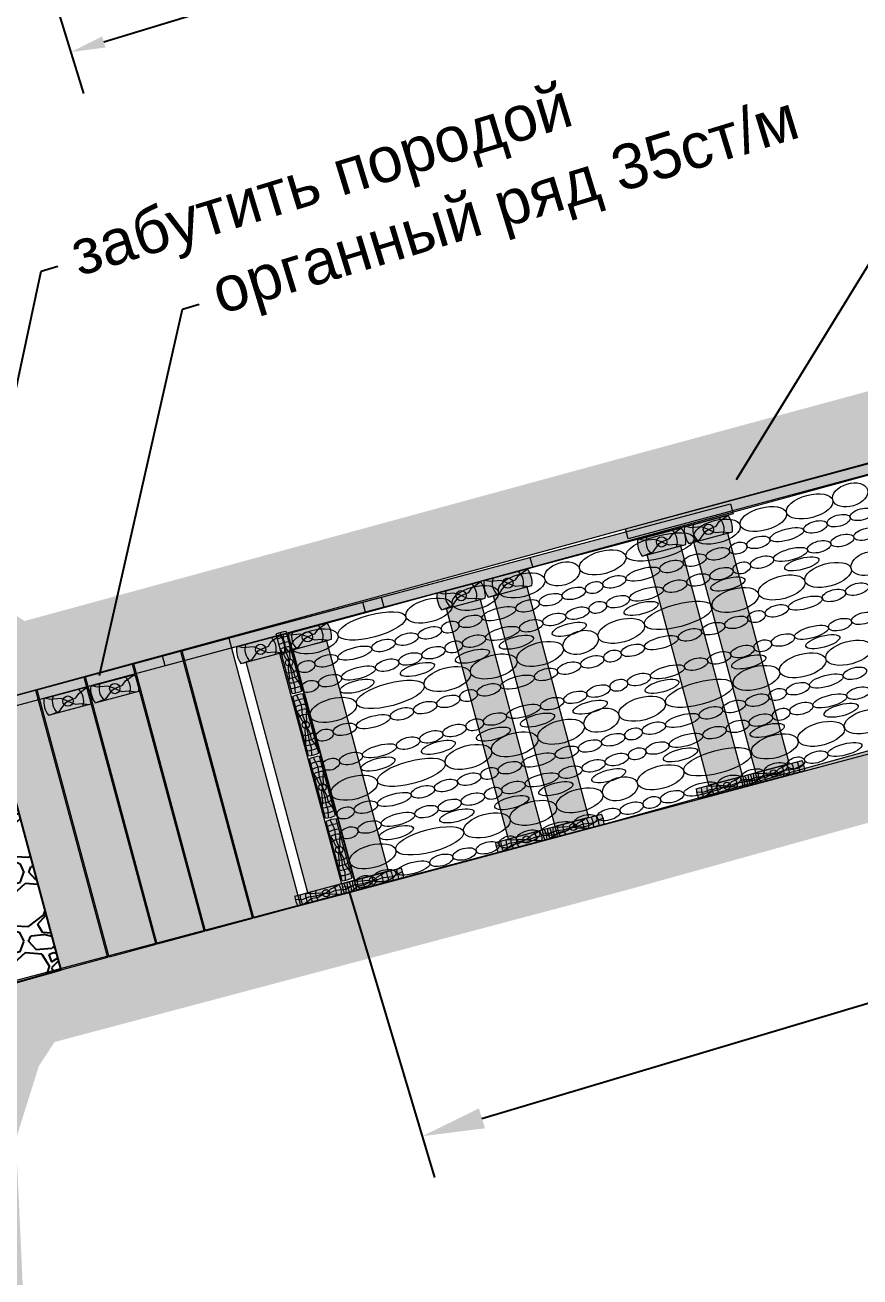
# Model space of a CAD drawing. Header units: inches. Extents: x 523 to 1492, y 69 to 539.
# Drawn here: x 914.09 to 938.22, y 200.93 to 237.12 of the extents above; entities that cross this region are included whole.
import ezdxf
from ezdxf import colors
from ezdxf.entities.mleader import LeaderData, LeaderLine
from ezdxf.math import Vec2, Vec3

# ---------------------------------------------------------------- set-up
doc = ezdxf.new("R2010")
doc.units = ezdxf.units.IN
doc.header["$MEASUREMENT"] = 0
doc.styles.get("Standard").update_dxf_attribs({"font": 'arial.ttf'})
doc.dimstyles.new('ISO-25', dxfattribs={"dimtxt": 2.5, "dimasz": 2.5, "dimexe": 1.25, "dimexo": 0, "dimtad": 1, "dimdec": 0, "dimtxsty": 'Standard', "dimcen": 2.5, "dimadec": 0, "dimazin": 0, "dimtfac": 1, "dimtdec": 0, "dimtmove": 0, "dimatfit": 3, "dimfxl": 0, "dimarcsym": 0})

# ---------------------------------------------------------------- blocks, each defined once
blk = doc.blocks.new('Бут.дорожка разрез')
at = {"color": 7, "linetype": 'ByBlock', "lineweight": 15}
blk.add_lwpolyline([(1853.980507434531, -3906.93155371494), (1885.311656270493, -3898.572804385483), (2014.621790378389, -3859.550960209976), (2010.119266125663, -3844.823866968155), (1900.370834796662, -3878.267813962703), (1884.952663200383, -3882.542228264589), (1854.54490055399, -3890.87347855489), (1849.987255320979, -3892.094695914794), (1853.980507434531, -3906.93155371494)], dxfattribs=at)
for centre, major_axis, ratio in [((1882.493141301202, -3884.069156948779), (1.003219805281145, 0.3067150747213342), 0.6253139419559068), ((1880.149826551536, -3884.736401337667), (-1.340505871649227, -0.3591933762834755), 0.4719704234843745), ((1877.470842745992, -3885.462069973616), (-1.340505871649227, -0.3591933762834755), 0.4719704234843745), ((1881.824749735484, -3885.557831175626), (-0.6702529358246134, -0.1795966881417378), 0.4719704234843745), ((1883.164241638256, -3885.194996857651), (-0.6702529358246134, -0.1795966881417378), 0.4719704234843745), ((1874.791858940451, -3886.187738609565), (-1.340505871649227, -0.3591933762834755), 0.4719704234843745), ((1878.834515904983, -3886.366218784233), (-0.9813022070763383, -0.2629434606508085), 0.3223671155344493), ((1880.485257832714, -3885.920665493601), (-0.6702529358246134, -0.1795966881417378), 0.4719704234843745), ((1883.373834968296, -3886.340359242644), (-0.6702529358246134, -0.1795966881417378), 0.4719704234843745), ((1871.490375084989, -3887.07884519083), (-1.962604414152677, -0.525886921301617), 0.3223671155344493), ((1876.012400955817, -3887.145093489595), (0.5016099026405723, 0.1533575373606671), 0.6253139419559068), ((1877.183897583162, -3886.812230552752), (-0.6702529358246134, -0.1795966881417378), 0.4719704234843745), ((1880.694851162754, -3887.066027878593), (-0.6702529358246134, -0.1795966881417378), 0.4719704234843745), ((1882.034343065525, -3886.703193560618), (-0.6702529358246134, -0.1795966881417378), 0.4719704234843745), ((1868.189138441348, -3887.970868727868), (-1.340505871649227, -0.3591933762834755), 0.4719704234843745), ((1873.501251678211, -3887.841550002013), (-0.6702529358246134, -0.1795966881417378), 0.4719704234843745), ((1874.840743580983, -3887.478715684039), (-0.6702529358246134, -0.1795966881417378), 0.4719704234843745), ((1879.044109235023, -3887.511581169225), (-0.9813022070763383, -0.2629434606508085), 0.3223671155344493), ((1883.558632307235, -3888.027969989957), (1.003219805281145, 0.3067150747213342), 0.6253139419559068), ((1865.846145186657, -3888.636594601553), (1.003219805281145, 0.3067150747213342), 0.6253139419559068), ((1870.51101784771, -3888.64993761062), (-0.9813022070763383, -0.2629434606508085), 0.3223671155344493), ((1872.161759775441, -3888.204384319988), (-0.6702529358246134, -0.1795966881417378), 0.4719704234843745), ((1875.050336911024, -3888.624078069031), (-0.6702529358246134, -0.1795966881417378), 0.4719704234843745), ((1876.221994285857, -3888.290455874587), (0.5016099026405723, 0.1533575373606671), 0.6253139419559068), ((1877.393490913203, -3887.957592937744), (-0.6702529358246134, -0.1795966881417378), 0.4719704234843745), ((1879.69468958298, -3888.054463857321), (-0.9813022070763383, -0.2629434606508085), 0.3223671155344493), ((1881.215317557568, -3888.695214378845), (-1.340505871649227, -0.3591933762834755), 0.4719704234843745), ((1863.50283043699, -3889.303838990442), (-1.340505871649227, -0.3591933762834755), 0.4719704234843745), ((1868.86039952589, -3889.095949379139), (-0.6702529358246134, -0.1795966881417378), 0.4719704234843745), ((1872.371353105482, -3889.349746704981), (-0.6702529358246134, -0.1795966881417378), 0.4719704234843745), ((1873.710845008252, -3888.986912387006), (-0.6702529358246134, -0.1795966881417378), 0.4719704234843745), ((1875.418853056564, -3889.222778280248), (-0.9813022070763383, -0.2629434606508085), 0.3223671155344493), ((1878.536333752025, -3889.420883014794), (-1.340505871649227, -0.3591933762834755), 0.4719704234843745), ((1860.823846631446, -3890.029507626391), (-1.340505871649227, -0.3591933762834755), 0.4719704234843745), ((1866.517245523711, -3889.762434510426), (-0.6702529358246134, -0.1795966881417378), 0.4719704234843745), ((1867.688902898544, -3889.428812315982), (0.5016099026405723, 0.1533575373606671), 0.6253139419559068), ((1870.720611177751, -3889.795299995613), (-0.9813022070763383, -0.2629434606508085), 0.3223671155344493), ((1875.857349946484, -3890.146551650743), (-1.340505871649227, -0.3591933762834755), 0.4719704234843745), ((1881.550748838747, -3889.879478534779), (-0.6702529358246134, -0.1795966881417378), 0.4719704234843745), ((1882.890240741517, -3889.516644216804), (-0.6702529358246134, -0.1795966881417378), 0.4719704234843745), ((1858.144862825906, -3890.75517626234), (-1.340505871649227, -0.3591933762834755), 0.4719704234843745), ((1863.838261718168, -3890.488103146376), (-0.6702529358246134, -0.1795966881417378), 0.4719704234843745), ((1865.177753620939, -3890.125268828401), (-0.6702529358246134, -0.1795966881417378), 0.4719704234843745), ((1867.898496228584, -3890.574174700975), (0.5016099026405723, 0.1533575373606671), 0.6253139419559068), ((1869.06999285593, -3890.241311764132), (-0.6702529358246134, -0.1795966881417378), 0.4719704234843745), ((1870.400590303617, -3890.633922484124), (-0.9813022070763383, -0.2629434606508085), 0.3223671155344493), ((1872.555866091022, -3891.037658232008), (-1.962604414152677, -0.525886921301617), 0.3223671155344493), ((1878.249388589195, -3890.77104359393), (-0.6702529358246134, -0.1795966881417378), 0.4719704234843745), ((1879.900006911016, -3890.325031825411), (-0.9813022070763383, -0.2629434606508085), 0.3223671155344493), ((1854.843378970444, -3891.646282843605), (-1.962604414152677, -0.525886921301617), 0.3223671155344493), ((1860.536901468617, -3891.379668205527), (-0.6702529358246134, -0.1795966881417378), 0.4719704234843745), ((1862.187519790438, -3890.933656437008), (-0.9813022070763383, -0.2629434606508085), 0.3223671155344493), ((1865.387346950979, -3891.270631213393), (-0.6702529358246134, -0.1795966881417378), 0.4719704234843745), ((1866.726838853751, -3890.907796895419), (-0.6702529358246134, -0.1795966881417378), 0.4719704234843745), ((1869.254629447381, -3891.929681769046), (-1.340505871649227, -0.3591933762834755), 0.4719704234843745), ((1875.906234587016, -3891.437528725217), (-0.6702529358246134, -0.1795966881417378), 0.4719704234843745), ((1877.077891961849, -3891.103906530773), (0.5016099026405723, 0.1533575373606671), 0.6253139419559068), ((1883.246048304355, -3891.205263005021), (-0.6702529358246134, -0.1795966881417378), 0.4719704234843745), ((1851.542142326803, -3892.538306380643), (-1.340505871649227, -0.3591933762834755), 0.4719704234843745), ((1858.193747466438, -3892.046153336814), (-0.6702529358246134, -0.1795966881417378), 0.4719704234843745), ((1859.365404841271, -3891.71253114237), (0.5016099026405723, 0.1533575373606671), 0.6253139419559068), ((1862.397113120478, -3892.079018822), (-0.9813022070763383, -0.2629434606508085), 0.3223671155344493), ((1864.047855048209, -3891.633465531368), (-0.6702529358246134, -0.1795966881417378), 0.4719704234843745), ((1866.252656647923, -3891.838742057415), (-0.9813022070763383, -0.2629434606508085), 0.3223671155344493), ((1866.91163619269, -3892.595407642732), (1.003219805281145, 0.3067150747213342), 0.6253139419559068), ((1873.227250781474, -3892.163197361166), (-0.6702529358246134, -0.1795966881417378), 0.4719704234843745), ((1874.566742684244, -3891.800363043191), (-0.6702529358246134, -0.1795966881417378), 0.4719704234843745), ((1880.255814473854, -3892.013650613628), (-0.9813022070763383, -0.2629434606508085), 0.3223671155344493), ((1881.906556401585, -3891.568097322996), (-0.6702529358246134, -0.1795966881417378), 0.4719704234843745), ((1855.514763660896, -3892.771821972763), (-0.6702529358246134, -0.1795966881417378), 0.4719704234843745), ((1856.854255563666, -3892.408987654788), (-0.6702529358246134, -0.1795966881417378), 0.4719704234843745), ((1859.574998171312, -3892.857893527362), (0.5016099026405723, 0.1533575373606671), 0.6253139419559068), ((1860.746494798657, -3892.525030590519), (-0.6702529358246134, -0.1795966881417378), 0.4719704234843745), ((1863.201115023688, -3892.587183132035), (-0.9813022070763383, -0.2629434606508085), 0.3223671155344493), ((1864.568321443023, -3893.26265203162), (-1.340505871649227, -0.3591933762834755), 0.4719704234843745), ((1871.576508853743, -3892.608750651798), (-0.9813022070763383, -0.2629434606508085), 0.3223671155344493), ((1877.433699524688, -3892.79252531899), (0.5016099026405723, 0.1533575373606671), 0.6253139419559068), ((1878.605196152033, -3892.459662382147), (-0.6702529358246134, -0.1795966881417378), 0.4719704234843745), ((1880.906394821811, -3892.556533301724), (-0.9813022070763383, -0.2629434606508085), 0.3223671155344493), ((1882.427022796399, -3893.197283823248), (-1.340505871649227, -0.3591933762834755), 0.4719704234843745), ((1852.213403411344, -3893.663387031914), (-0.6702529358246134, -0.1795966881417378), 0.4719704234843745), ((1853.864021733165, -3893.217375263395), (-0.9813022070763383, -0.2629434606508085), 0.3223671155344493), ((1857.063848893707, -3893.554350039781), (-0.6702529358246134, -0.1795966881417378), 0.4719704234843745), ((1858.403340796478, -3893.191515721806), (-0.6702529358246134, -0.1795966881417378), 0.4719704234843745), ((1860.651813258164, -3893.395233612024), (-0.9813022070763383, -0.2629434606508085), 0.3223671155344493), ((1861.889337637479, -3893.988320667569), (-1.340505871649227, -0.3591933762834755), 0.4719704234843745), ((1868.754393904577, -3893.38762535716), (0.5016099026405723, 0.1533575373606671), 0.6253139419559068), ((1869.925890531922, -3893.054762420317), (-0.6702529358246134, -0.1795966881417378), 0.4719704234843745), ((1874.922550247082, -3893.488981831409), (-0.6702529358246134, -0.1795966881417378), 0.4719704234843745), ((1876.262042149854, -3893.126147513434), (-0.6702529358246134, -0.1795966881417378), 0.4719704234843745), ((1876.630558295395, -3893.724847724651), (-0.9813022070763383, -0.2629434606508085), 0.3223671155344493), ((1879.748038990855, -3893.922952459196), (-1.340505871649227, -0.3591933762834755), 0.4719704234843745), ((1851.041906783999, -3893.996249968757), (0.5016099026405723, 0.1533575373606671), 0.6253139419559068), ((1854.073615063205, -3894.362737648388), (-0.9813022070763383, -0.2629434606508085), 0.3223671155344493), ((1855.724356990936, -3893.917184357756), (-0.6702529358246134, -0.1795966881417378), 0.4719704234843745), ((1857.472346764096, -3894.161937948346), (-0.9813022070763383, -0.2629434606508085), 0.3223671155344493), ((1859.210353831939, -3894.713989303518), (-1.340505871649227, -0.3591933762834755), 0.4719704234843745), ((1866.243244626972, -3894.084081869579), (-0.6702529358246134, -0.1795966881417378), 0.4719704234843745), ((1867.582736529743, -3893.721247551604), (-0.6702529358246134, -0.1795966881417378), 0.4719704234843745), ((1871.932316416581, -3894.297369440016), (-0.9813022070763383, -0.2629434606508085), 0.3223671155344493), ((1873.583058344312, -3893.851816149383), (-0.6702529358246134, -0.1795966881417378), 0.4719704234843745), ((1877.069055185314, -3894.648621095146), (-1.340505871649227, -0.3591933762834755), 0.4719704234843745), ((1882.762454077577, -3894.381547979182), (-0.6702529358246134, -0.1795966881417378), 0.4719704234843745), ((1851.251500114039, -3895.14161235375), (0.5016099026405723, 0.1533575373606671), 0.6253139419559068), ((1852.422996741385, -3894.808749416907), (-0.6702529358246134, -0.1795966881417378), 0.4719704234843745), ((1853.982252727101, -3895.129441984711), (-0.9813022070763383, -0.2629434606508085), 0.3223671155344493), ((1855.908869976477, -3895.605095884783), (-1.962604414152677, -0.525886921301617), 0.3223671155344493), ((1863.25301079647, -3894.892469478186), (-0.9813022070763383, -0.2629434606508085), 0.3223671155344493), ((1864.903752724201, -3894.446916187554), (-0.6702529358246134, -0.1795966881417378), 0.4719704234843745), ((1869.110201467415, -3895.076244145378), (0.5016099026405723, 0.1533575373606671), 0.6253139419559068), ((1870.28169809476, -3894.743381208535), (-0.6702529358246134, -0.1795966881417378), 0.4719704234843745), ((1871.612295542448, -3895.135991928526), (-0.9813022070763383, -0.2629434606508085), 0.3223671155344493), ((1873.767571329853, -3895.539727676411), (-1.962604414152677, -0.525886921301617), 0.3223671155344493), ((1881.111712149846, -3894.827101269814), (-0.9813022070763383, -0.2629434606508085), 0.3223671155344493), ((1860.430895847304, -3895.671344183548), (0.5016099026405723, 0.1533575373606671), 0.6253139419559068), ((1861.60239247465, -3895.338481246705), (-0.6702529358246134, -0.1795966881417378), 0.4719704234843745), ((1866.59905218981, -3895.772700657796), (-0.6702529358246134, -0.1795966881417378), 0.4719704234843745), ((1867.938544092582, -3895.409866339822), (-0.6702529358246134, -0.1795966881417378), 0.4719704234843745), ((1878.28959720068, -3895.605975975176), (0.5016099026405723, 0.1533575373606671), 0.6253139419559068), ((1879.461093828025, -3895.273113038333), (-0.6702529358246134, -0.1795966881417378), 0.4719704234843745), ((1882.972688295865, -3895.529291573153), (-0.6702529358246134, -0.1795966881417378), 0.4719704234843745), ((1852.607633332835, -3896.497119421821), (-1.340505871649227, -0.3591933762834755), 0.4719704234843745), ((1857.919746569699, -3896.367800695966), (-0.6702529358246134, -0.1795966881417378), 0.4719704234843745), ((1859.259238472471, -3896.004966377992), (-0.6702529358246134, -0.1795966881417378), 0.4719704234843745), ((1863.608818359309, -3896.581088266403), (-0.9813022070763383, -0.2629434606508085), 0.3223671155344493), ((1865.259560287039, -3896.135534975771), (-0.6702529358246134, -0.1795966881417378), 0.4719704234843745), ((1867.464361886753, -3896.340811501818), (-0.9813022070763383, -0.2629434606508085), 0.3223671155344493), ((1870.466334686211, -3896.431751213448), (-1.340505871649227, -0.3591933762834755), 0.4719704234843745), ((1875.778447923075, -3896.302432487594), (-0.6702529358246134, -0.1795966881417378), 0.4719704234843745), ((1877.117939825847, -3895.93959816962), (-0.6702529358246134, -0.1795966881417378), 0.4719704234843745), ((1879.671328046313, -3896.420856632305), (-0.6702529358246134, -0.1795966881417378), 0.4719704234843745), ((1881.321946368134, -3895.974844863786), (-0.9813022070763383, -0.2629434606508085), 0.3223671155344493), ((1881.972526716091, -3896.517727551882), (-0.9813022070763383, -0.2629434606508085), 0.3223671155344493), ((1854.929512739198, -3897.176188304573), (-0.9813022070763383, -0.2629434606508085), 0.3223671155344493), ((1856.580254666929, -3896.730635013941), (-0.6702529358246134, -0.1795966881417378), 0.4719704234843745), ((1861.958200037488, -3897.027100034922), (-0.6702529358246134, -0.1795966881417378), 0.4719704234843745), ((1864.412820262519, -3897.089252576438), (-0.9813022070763383, -0.2629434606508085), 0.3223671155344493), ((1868.12334143152, -3897.097477087134), (1.003219805281145, 0.3067150747213342), 0.6253139419559068), ((1872.788214092574, -3897.110820096201), (-0.9813022070763383, -0.2629434606508085), 0.3223671155344493), ((1874.438956020304, -3896.665266805569), (-0.6702529358246134, -0.1795966881417378), 0.4719704234843745), ((1877.328174044134, -3897.087341763592), (-0.6702529358246134, -0.1795966881417378), 0.4719704234843745), ((1878.499831418968, -3896.753719569148), (0.5016099026405723, 0.1533575373606671), 0.6253139419559068), ((1883.493154690679, -3897.158478073405), (-1.340505871649227, -0.3591933762834755), 0.4719704234843745), ((1852.107397790031, -3897.955063009935), (0.5016099026405723, 0.1533575373606671), 0.6253139419559068), ((1853.278894417377, -3897.622200073092), (-0.6702529358246134, -0.1795966881417378), 0.4719704234843745), ((1859.615046035309, -3897.693585166209), (-0.6702529358246134, -0.1795966881417378), 0.4719704234843745), ((1860.786703410142, -3897.359962971765), (0.5016099026405723, 0.1533575373606671), 0.6253139419559068), ((1861.863518496994, -3897.897303056427), (-0.9813022070763383, -0.2629434606508085), 0.3223671155344493), ((1865.780026681854, -3897.764721476023), (-1.340505871649227, -0.3591933762834755), 0.4719704234843745), ((1869.966099143407, -3897.889694801563), (0.5016099026405723, 0.1533575373606671), 0.6253139419559068), ((1871.137595770753, -3897.55683186472), (-0.6702529358246134, -0.1795966881417378), 0.4719704234843745), ((1874.649190238592, -3897.813010399541), (-0.6702529358246134, -0.1795966881417378), 0.4719704234843745), ((1875.988682141362, -3897.450176081566), (-0.6702529358246134, -0.1795966881417378), 0.4719704234843745), ((1877.696690189675, -3897.686041974808), (-0.9813022070763383, -0.2629434606508085), 0.3223671155344493), ((1880.814170885135, -3897.884146709354), (-1.340505871649227, -0.3591933762834755), 0.4719704234843745), ((1856.936062229767, -3898.419253802158), (-0.6702529358246134, -0.1795966881417378), 0.4719704234843745), ((1858.275554132537, -3898.056419484184), (-0.6702529358246134, -0.1795966881417378), 0.4719704234843745), ((1858.684052002926, -3898.664007392749), (-0.9813022070763383, -0.2629434606508085), 0.3223671155344493), ((1863.10104287631, -3898.490390111971), (-1.340505871649227, -0.3591933762834755), 0.4719704234843745), ((1867.454949865802, -3898.586151313982), (-0.6702529358246134, -0.1795966881417378), 0.4719704234843745), ((1868.794441768574, -3898.223316996007), (-0.6702529358246134, -0.1795966881417378), 0.4719704234843745), ((1871.347829989041, -3898.704575458692), (-0.6702529358246134, -0.1795966881417378), 0.4719704234843745), ((1872.998448310861, -3898.258563690173), (-0.9813022070763383, -0.2629434606508085), 0.3223671155344493), ((1878.135187079595, -3898.609815345304), (-1.340505871649227, -0.3591933762834755), 0.4719704234843745), ((1882.177844044126, -3898.788295519971), (-0.9813022070763383, -0.2629434606508085), 0.3223671155344493), ((1853.634701980215, -3899.31081886131), (-0.6702529358246134, -0.1795966881417378), 0.4719704234843745), ((1855.285320302036, -3898.864807092791), (-0.9813022070763383, -0.2629434606508085), 0.3223671155344493), ((1860.422059070769, -3899.216058747921), (-1.340505871649227, -0.3591933762834755), 0.4719704234843745), ((1864.464716035301, -3899.394538922589), (-0.9813022070763383, -0.2629434606508085), 0.3223671155344493), ((1866.115457963032, -3898.948985631956), (-0.6702529358246134, -0.1795966881417378), 0.4719704234843745), ((1869.004675986862, -3899.371060589979), (-0.6702529358246134, -0.1795966881417378), 0.4719704234843745), ((1870.176333361695, -3899.037438395535), (0.5016099026405723, 0.1533575373606671), 0.6253139419559068), ((1872.678427436728, -3899.097186178684), (-0.9813022070763383, -0.2629434606508085), 0.3223671155344493), ((1874.833703224133, -3899.500921926568), (-1.962604414152677, -0.525886921301617), 0.3223671155344493), ((1880.527225722306, -3899.23430728849), (-0.6702529358246134, -0.1795966881417378), 0.4719704234843745), ((1852.46320535287, -3899.643681798153), (0.5016099026405723, 0.1533575373606671), 0.6253139419559068), ((1855.193957965931, -3899.631511429114), (-0.9813022070763383, -0.2629434606508085), 0.3223671155344493), ((1857.120575215307, -3900.107165329186), (-1.962604414152677, -0.525886921301617), 0.3223671155344493), ((1861.642601086135, -3900.173413627951), (0.5016099026405723, 0.1533575373606671), 0.6253139419559068), ((1862.81409771348, -3899.840550691108), (-0.6702529358246134, -0.1795966881417378), 0.4719704234843745), ((1866.325692181319, -3900.096729225928), (-0.6702529358246134, -0.1795966881417378), 0.4719704234843745), ((1867.66518408409, -3899.733894907954), (-0.6702529358246134, -0.1795966881417378), 0.4719704234843745), ((1871.532466580491, -3900.392945463606), (-1.340505871649227, -0.3591933762834755), 0.4719704234843745), ((1878.184071720127, -3899.900792419777), (-0.6702529358246134, -0.1795966881417378), 0.4719704234843745), ((1879.35572909496, -3899.567170225333), (0.5016099026405723, 0.1533575373606671), 0.6253139419559068), ((1853.819338571666, -3900.999188866223), (-1.340505871649227, -0.3591933762834755), 0.4719704234843745), ((1859.131451808529, -3900.869870140369), (-0.6702529358246134, -0.1795966881417378), 0.4719704234843745), ((1860.470943711301, -3900.507035822395), (-0.6702529358246134, -0.1795966881417378), 0.4719704234843745), ((1864.674950253589, -3900.542282516561), (-0.9813022070763383, -0.2629434606508085), 0.3223671155344493), ((1868.530493781033, -3900.302005751975), (-0.9813022070763383, -0.2629434606508085), 0.3223671155344493), ((1869.1894733258, -3901.058671337292), (1.003219805281145, 0.3067150747213342), 0.6253139419559068), ((1875.505087914584, -3900.626461055726), (-0.6702529358246134, -0.1795966881417378), 0.4719704234843745), ((1876.844579817355, -3900.263626737752), (-0.6702529358246134, -0.1795966881417378), 0.4719704234843745), ((1856.141217978028, -3901.678257748976), (-0.9813022070763383, -0.2629434606508085), 0.3223671155344493), ((1857.791959905759, -3901.232704458344), (-0.6702529358246134, -0.1795966881417378), 0.4719704234843745), ((1860.681177929589, -3901.654779416367), (-0.6702529358246134, -0.1795966881417378), 0.4719704234843745), ((1861.852835304422, -3901.321157221922), (0.5016099026405723, 0.1533575373606671), 0.6253139419559068), ((1863.024331931768, -3900.98829428508), (-0.6702529358246134, -0.1795966881417378), 0.4719704234843745), ((1865.478952156799, -3901.050446826595), (-0.9813022070763383, -0.2629434606508085), 0.3223671155344493), ((1866.846158576134, -3901.72591572618), (-1.340505871649227, -0.3591933762834755), 0.4719704234843745), ((1872.203727665033, -3901.518026114878), (-0.6702529358246134, -0.1795966881417378), 0.4719704234843745), ((1873.854345986854, -3901.072014346359), (-0.9813022070763383, -0.2629434606508085), 0.3223671155344493), ((1854.490599656207, -3902.124269517495), (-0.6702529358246134, -0.1795966881417378), 0.4719704234843745), ((1858.002194124047, -3902.380448052316), (-0.6702529358246134, -0.1795966881417378), 0.4719704234843745), ((1859.341686026817, -3902.017613734341), (-0.6702529358246134, -0.1795966881417378), 0.4719704234843745), ((1862.929650391274, -3901.858497306584), (-0.9813022070763383, -0.2629434606508085), 0.3223671155344493), ((1864.16717477059, -3902.451584362129), (-1.340505871649227, -0.3591933762834755), 0.4719704234843745), ((1869.860573662854, -3902.184511246165), (-0.6702529358246134, -0.1795966881417378), 0.4719704234843745), ((1871.032231037687, -3901.850889051721), (0.5016099026405723, 0.1533575373606671), 0.6253139419559068), ((1853.319103028862, -3902.457132454338), (0.5016099026405723, 0.1533575373606671), 0.6253139419559068), ((1856.351452196316, -3902.826001342948), (-0.9813022070763383, -0.2629434606508085), 0.3223671155344493), ((1859.750183897206, -3902.625201642906), (-0.9813022070763383, -0.2629434606508085), 0.3223671155344493), ((1861.488190965049, -3903.177252998079), (-1.340505871649227, -0.3591933762834755), 0.4719704234843745), ((1867.181589857312, -3902.910179882114), (-0.6702529358246134, -0.1795966881417378), 0.4719704234843745), ((1868.521081760082, -3902.547345564139), (-0.6702529358246134, -0.1795966881417378), 0.4719704234843745), ((1853.52933724715, -3903.60487604831), (0.5016099026405723, 0.1533575373606671), 0.6253139419559068), ((1854.700833874495, -3903.272013111467), (-0.6702529358246134, -0.1795966881417378), 0.4719704234843745), ((1856.260089860211, -3903.592705679272), (-0.9813022070763383, -0.2629434606508085), 0.3223671155344493), ((1858.186707109587, -3904.068359579343), (-1.962604414152677, -0.525886921301617), 0.3223671155344493), ((1863.88022960776, -3903.801744941265), (-0.6702529358246134, -0.1795966881417378), 0.4719704234843745), ((1865.530847929581, -3903.355733172746), (-0.9813022070763383, -0.2629434606508085), 0.3223671155344493), ((1854.885470465946, -3904.960383116381), (-1.340505871649227, -0.3591933762834755), 0.4719704234843745), ((1861.537075605581, -3904.468230072552), (-0.6702529358246134, -0.1795966881417378), 0.4719704234843745), ((1862.708732980415, -3904.134607878108), (0.5016099026405723, 0.1533575373606671), 0.6253139419559068), ((1858.858091800039, -3905.193898708501), (-0.6702529358246134, -0.1795966881417378), 0.4719704234843745), ((1860.197583702809, -3904.831064390527), (-0.6702529358246134, -0.1795966881417378), 0.4719704234843745), ((1857.207349872308, -3905.639451999134), (-0.9813022070763384, -0.2629434606508085), 0.3223671155344493), ((1854.385234923142, -3906.418326704495), (0.5016099026405723, 0.1533575373606671), 0.6253139419559068), ((1855.556731550487, -3906.085463767653), (-0.6702529358246134, -0.1795966881417378), 0.4719704234843745)]:
    blk.add_ellipse(centre, major_axis=major_axis, ratio=ratio, dxfattribs=at)
blk = doc.blocks.new('Доска S - 180')
at = {"linetype": 'ByBlock', "lineweight": 15}
h = blk.add_hatch(color=254, dxfattribs=at)
edge = h.paths.add_edge_path()
edge.add_line((1818.906264253147, -3796.897117512131), (1820.681088188076, -3796.897117512132))
edge.add_arc((1819.793676220611, -3797.047117512132), 0.9, -9.59406822683792, 9.59406822689499, ccw=False)
edge.add_line((1820.681088188076, -3797.197117512132), (1818.906264253146, -3797.197117512133))
edge.add_arc((1819.793676220611, -3797.047117512132), 0.9, 170.405931773074, 189.594068226895, ccw=False)
at = {"color": 7, "linetype": 'ByBlock', "lineweight": 15}
for p, q in [((1818.906264253147, -3796.897117512131), (1820.681088188076, -3796.897117512132)), ((1818.906264253146, -3797.197117512133), (1820.681088188076, -3797.197117512132))]:
    blk.add_line(p, q, dxfattribs=at)
for points in [[(1818.895391583456, -3796.991577340625), (1819.110420832621, -3797.038344401648), (1819.291995432552, -3797.021270287953), (1819.491748322557, -3797.047117512132), (1819.793676220611, -3797.047117512132), (1819.896515360469, -3797.060005460396), (1820.095348689191, -3797.03470069594), (1820.386083974289, -3797.077703048796), (1820.693125247204, -3797.015630235947)], [(1820.22297748386, -3796.897117512132), (1820.115806117425, -3796.93990079624), (1819.952371843767, -3796.969694910678), (1819.855180815874, -3797.024854140138), (1819.793676220611, -3797.047117512132), (1819.661462691744, -3797.072417742576), (1819.545510240216, -3797.10330305977), (1819.341106346245, -3797.091615640666), (1819.2064981687, -3797.151840186236), (1819.057674814675, -3797.197117512133)], [(1819.238409722591, -3796.897117512132), (1819.398353000757, -3796.949261604186), (1819.640602387386, -3796.990663120481), (1819.793676220611, -3797.047117512132), (1819.909109200235, -3797.10866279095), (1820.050462391973, -3797.135140504859), (1820.223856472501, -3797.194577762746)]]:
    blk.add_lwpolyline(points, dxfattribs=at)
blk.add_circle((1819.793676220611, -3797.047117512132), 0.1036435617729694, dxfattribs=at)
for radius, start, end in [(0.9, 170.405931773074, 189.594068226895), (0.7511311932945741, 168.4806536054473, 191.5193463945187), (0.5931967815742161, 165.3527575098442, 194.6472424900172), (0.4547522123386898, 160.7403309426705, 199.2596690572755), (0.3019278980541095, 150.2109999533243, 209.7890000463653), (0.3019278980541095, 330.2109999536347, 29.7890000466543), (0.4547522123386898, 340.7403309427245, 19.25966905732954), (0.5931967815742161, 345.3527575099827, 14.64724249010779), (0.7511311932945741, 348.4806536055527, 11.51934639451869), (0.9, 350.405931773162, 9.594068226895022)]:
    blk.add_arc((1819.793676220611, -3797.047117512132), radius, start, end, dxfattribs=at)
blk = doc.blocks.new('Доска 30 - 1.1м')
at = {"linetype": 'ByBlock', "lineweight": 15}
blk.add_hatch(color=7, dxfattribs=at).paths.add_polyline_path([(1811.969493174711, -3809.514225970783), (1811.969493174711, -3809.214225970783), (1822.969493174711, -3809.214225970783), (1822.969493174711, -3809.514225970783)])
at = {"color": 7, "linetype": 'ByBlock', "lineweight": 15}
blk.add_lwpolyline([(1811.969493174711, -3809.514225970783), (1811.969493174711, -3809.214225970783), (1822.969493174711, -3809.214225970783), (1822.969493174711, -3809.514225970783), (1811.969493174711, -3809.514225970783)], dxfattribs=at)
blk = doc.blocks.new('*D108')
at = {"color": 0, "linetype": 'ByBlock', "lineweight": -2}
for p, q in [((921.9671694147269, 242.2553319424244), (923.4281018751888, 237.4768371787225)), ((914.3167313670265, 239.91635830463), (915.7776638274884, 235.1378635409281)), ((916.3685039525456, 236.6256161906056), (922.1063324883207, 238.3798464189513))]:
    blk.add_line(p, q, dxfattribs=at)
at = {"color": 0, "linetype": 'ByBlock'}
for points in [[(922.0576038708666, 238.5392305449451), (922.1550611057747, 238.2204622929576), (923.0626372442833, 238.6722181236756)], [(916.3197753350914, 236.7850003165993), (916.4172325699996, 236.4662320646118), (915.412199196583, 236.3332444858813)]]:
    blk.add_solid(points, dxfattribs=at)
at = {"layer": 'Defpoints', "color": 0, "linetype": 'ByBlock'}
for p in [(921.9671694147269, 242.2553319424244), (914.3167313670265, 239.91635830463), (923.0626372442833, 238.6722181236756)]:
    blk.add_point(p, dxfattribs=at)
at = {"color": 0, "linetype": 'ByBlock', "lineweight": 15, "insert": (918.9556464857676, 238.4243651209188), "char_height": 1.3, "attachment_point": 5, "rotation": 17.000000000093976}
blk.add_mtext('800', dxfattribs=at)
blk = doc.blocks.new('Ш.Брус S 140 - 50')
at = {"linetype": 'ByBlock', "lineweight": 15}
h = blk.add_hatch(color=254, dxfattribs=at)
edge = h.paths.add_edge_path()
edge.add_line((1819.234694338101, -3795.656766448514), (1820.542364021163, -3795.656766448514))
edge.add_arc((1819.888529179632, -3795.906766448514), 0.7000000000000455, -20.92483242755611, 20.92483242768043, ccw=False)
edge.add_line((1820.542364021163, -3796.156766448514), (1819.2346943381, -3796.156766448514))
edge.add_arc((1819.888529179632, -3795.906766448514), 0.7000000000000455, 159.0751675723196, 200.9248324275561, ccw=False)
at = {"color": 7, "linetype": 'ByBlock', "lineweight": 15}
for p, q in [((1819.234694338101, -3795.656766448514), (1820.542364021163, -3795.656766448514)), ((1819.2346943381, -3796.156766448514), (1820.542364021163, -3796.156766448514))]:
    blk.add_line(p, q, dxfattribs=at)
for points in [[(1819.888529179632, -3795.906766448514), (1819.706181701491, -3795.781310922064), (1819.407733712575, -3795.731650498645), (1819.264197916032, -3795.656766448514)], [(1819.29758530877, -3796.156766448514), (1819.576522273797, -3796.122611328863), (1819.806773853228, -3795.933517620022), (1819.888529179632, -3795.906766448514), (1820.129792261893, -3795.872869992194), (1820.245437463473, -3795.770575792302), (1820.542532972414, -3795.657208761744)], [(1819.888529179631, -3795.906766448515), (1820.064897876629, -3796.043420048778), (1820.253897927222, -3796.076831950224), (1820.459015150121, -3796.156766448514)]]:
    blk.add_lwpolyline(points, dxfattribs=at)
blk.add_circle((1819.888529179632, -3795.906766448514), 0.1484655464221305, dxfattribs=at)
for radius, start, end in [(0.7000000000000455, 159.0751675723196, 200.9248324275561), (0.4547522123386898, 146.6501407176008, 213.3498592821926), (0.4547522123386898, 326.6501407178075, 33.34985928239917), (0.7000000000000455, 339.0751675724439, 20.92483242768036)]:
    blk.add_arc((1819.888529179632, -3795.906766448514), radius, start, end, dxfattribs=at)
blk = doc.blocks.new('Стойка 100 - 690')
at = {"linetype": 'ByBlock', "lineweight": 15}
blk.add_hatch(color=252, dxfattribs=at).paths.add_polyline_path([(1818.197098135963, -3816.387282798014), (1819.197098135963, -3816.387282798015), (1819.197098135964, -3823.287282798009), (1818.197098135964, -3823.287282798009)])
at = {"color": 7, "linetype": 'ByBlock', "lineweight": 15}
blk.add_lwpolyline([(1818.197098135963, -3816.387282798014), (1819.197098135963, -3816.387282798015), (1819.197098135964, -3823.287282798009), (1818.197098135964, -3823.287282798009), (1818.197098135963, -3816.387282798014)], dxfattribs=at)
blk = doc.blocks.new('Рамка в S')
at = {"color": 7, "linetype": 'ByBlock', "lineweight": 15}
for name, p, rotation in [('Ш.Брус S 140 - 50', (-1034.522521985616, -718.6413355768841), 17.00000000000315), ('Ш.Брус S 140 - 50', (-1035.861348643965, -719.050655963496), 17.00000000000316), ('Стойка 100 - 690', (-1039.297981364669, -698.9464558509685), 17.00000000000322), ('Стойка 100 - 690', (-1040.636808023018, -699.3557762375804), 17.00000000000322), ('Доска S - 180', (-1032.630906589751, -724.5041048284712), 17.00000000000315), ('Доска S - 180', (-1033.9697332481, -724.9134252150831), 17.00000000000316)]:
    blk.add_blockref(name, p, dxfattribs=dict(at, rotation=rotation))
blk = doc.blocks.new('*D122')
at = {"color": 0, "linetype": 'ByBlock', "lineweight": -2}
for p, q in [((1003.97128941192, 236.114269237134), (1006.439918497149, 227.8518013592758)), ((927.2971648773761, 205.5104265940099), (1004.35741140767, 228.5341973017235)), ((923.4617086430333, 212.0599194152933), (925.930337728263, 203.7974515374351))]:
    blk.add_line(p, q, dxfattribs=at)
at = {"color": 0, "linetype": 'ByBlock'}
for points in [[(1004.271529814826, 228.8216418216061), (1004.443293000514, 228.2467527818408), (1006.082078526966, 229.049486858787)], [(927.2112832845321, 205.7978711138925), (927.3830464702199, 205.2229820741272), (925.57249775808, 204.9951370369463)]]:
    blk.add_solid(points, dxfattribs=at)
at = {"layer": 'Defpoints', "color": 0, "linetype": 'ByBlock'}
for p in [(1003.97128941192, 236.114269237134), (1006.082078526966, 229.049486858787), (923.4617086430333, 212.0599194152933)]:
    blk.add_point(p, dxfattribs=at)
at = {"color": 0, "linetype": 'ByBlock', "lineweight": 15, "insert": (965.3852752287399, 218.5017231415466), "char_height": 1.8, "attachment_point": 5, "rotation": 16.63489571946758}
blk.add_mtext('8000', dxfattribs=at)
blk = doc.blocks.new('Руд.стойка 0.14 - 0.8')
at = {"linetype": 'ByBlock', "lineweight": 15}
blk.add_hatch(color=253, dxfattribs=at).paths.add_polyline_path([(1982.823613090622, -1393.946180269475), (1984.223613090622, -1393.946180269475), (1984.223613090622, -1401.946180269475), (1982.823613090622, -1401.946180269475)])
at = {"color": 7, "linetype": 'ByBlock', "lineweight": 15}
blk.add_lwpolyline([(1982.823613090622, -1393.946180269475), (1984.223613090622, -1393.946180269475), (1984.223613090622, -1401.946180269475), (1982.823613090622, -1401.946180269475), (1982.823613090622, -1393.946180269475)], dxfattribs=at)

msp = doc.modelspace()

# ---------------------------------------------------------------- hatches: boundary and pattern name
h = msp.add_hatch()
h.set_pattern_fill('ANSI38', color=256, scale=5, style=0)
h.set_pattern_definition([(45, (0, 0), (-0.4419417382415922, 0.4419417382415922), []), (135, (0, 0), (-1.325825214724776, 0.4419417382415923), [1.5625, -0.9375])])
h.paths.add_polyline_path([(1072.523597287134, 256.7591218576554), (948.7675056295125, 218.9996734618421), (931.022579800974, 214.0588982420077), (913.6942247562154, 209.4540797822583), (912.6652916228086, 207.8855167846941), (911.8061354862325, 205.1425732925254), (912.2343025495688, 196.0753797545793), (911.2254463834323, 195.8860913642212), (910.6858234282064, 194.1251287634394), (910.3926775777107, 194.0851291849946), (909.5743005038853, 195.5706591625126), (878.0751617892712, 195.5706597187606), (877.9137595179607, 193.7253568338139), (876.8969848588822, 191.7974725887489), (876.6056980801527, 191.8231858281779), (876.1672394350542, 193.1950910061896), (874.5608751478126, 192.9118456415063), (876.3418081524062, 213.2733303192372), (896.1662547791793, 219.3342718960193), (897.2906417733329, 218.7071299214749), (898.8663341782176, 218.9849670057674), (909.1660023027455, 219.6663861001471), (910.6829694470171, 219.6663861001452), (913.7570016632656, 217.7265992376761), (927.3196885933498, 221.4285572709414), (931.4470252576539, 222.5551207018498), (945.4159840289835, 226.3442579590037), (960.4023033705744, 230.8457199692675), (1003.648164278902, 244.0673064949697), (1003.223071782082, 244.9376051388845), (1003.132379120009, 246.8167643141537), (1002.140171635957, 249.2821401497404), (1002.044763048534, 251.9426315961518), (1043.165867554943, 264.5146148992344), (1043.953847968063, 261.2950049155243), (1045.694461514158, 259.0540096274653), (1045.500565617261, 256.8781616287361), (1063.670355980555, 262.4332240184817), (1063.83616332876, 264.0622346676628), (1065.184011260782, 265.1355142259945), (1065.849063586953, 267.4432681444814), (1068.520212996396, 269.8438241915259)], flags=16)
h.paths.add_polyline_path([(1073.108866626222, 254.8466724781014), (949.3276505380882, 217.0795583211551), (931.5476535216517, 212.1290181207414), (914.9470374222989, 207.7175882267865), (914.4905223290763, 207.0216511830569), (913.8298963710336, 204.9125355110297), (914.3141944121896, 194.4307237756275), (912.7832423450118, 194.1434762350574), (912.2343025495688, 192.3521097994852), (909.3031736017659, 191.9179344324339), (908.3926890940548, 193.5706591625126), (879.907864207561, 193.5706591625126), (878.955329926876, 191.4130130718187), (878.0457046610029, 189.6882924535162), (875.1053930748104, 189.9478474396418), (874.7940227154489, 190.9221026243958), (872.3413789664218, 190.4896353573823), (874.4669617303554, 214.7915157579651), (896.396345572483, 221.4960012240293), (897.6437485943294, 220.8002454048664), (898.6259646563592, 220.9734365974962), (909.0999152151687, 221.6663861001472), (911.2612399744938, 221.6663861001446), (914.0797295089968, 219.8878526995714), (926.7930508129072, 223.357974967608), (930.9219122487298, 224.4849545874472), (944.8664164828168, 228.2674584512545), (959.8222539557144, 232.759764579357), (1001.197964831498, 245.4095888611825), (1001.150976285393, 246.383195275727), (1000.154010346663, 248.8603946254148), (999.9909950580744, 253.4061152218451), (1044.102829904532, 266.8924565498371), (1046.52664907686, 262.6921204293185), (1047.616978243427, 259.6165974161577), (1061.815161315943, 263.9574176024046), (1061.93169693022, 265.102347297753), (1063.438936882246, 266.3025493321047), (1064.085964978233, 268.5477585662151), (1067.874910160152, 271.9528751936202)])
h = msp.add_hatch()
h.set_pattern_fill('GRAVEL', color=256, scale=2, style=0)
h.set_pattern_definition([(228.0128, (173.0438724918396, -25.39397676761018), (-15.99999646431632, -18.00000268321449), [0.269072, -26.638176]), (184.9697, (172.8638724918396, -25.59397676761018), (24.00000210303527, 1.999982614014104), [0.461736, -45.71185]), (132.5104, (172.4038724918396, -25.63397676761018), (19.99998143669362, -22.0000173477424), [0.325576, -32.232064]), (267.2737, (171.6238724918396, -26.13397676761018), (1.999992035454381, 40.00000058994694), [0.420476, -41.627116]), (292.8337, (171.6038724918396, -26.55397676761018), (-10.00001981087428, 23.99999282355555), [0.41231, -40.818746]), (357.2737, (171.7638724918396, -26.93397676761018), (-40.00000058994694, 1.999992035454383), [0.420476, -41.627116]), (37.6942, (172.1838724918397, -26.95397676761018), (-26.00001469123595, -19.99998081032106), [0.5560579999999999, -55.049698]), (72.2553, (172.6238724918396, -26.61397676761018), (14.00002152541082, 43.99999246247837), [0.524976, -51.972642]), (121.4296, (172.7838724918396, -26.11397676761018), (-16.00001646835273, 25.99999007298513), [0.4219, -41.768146]), (175.2364, (172.5638724918396, -25.75397676761018), (22.00000189263917, -1.999983065322521), [0.4816639999999999, -23.60152599999999]), (222.3974, (172.0838724918396, -25.71397676761018), (-24.00001470214647, -21.99998416402824), [0.622896, -61.66675]), (138.8141, (173.6038724918396, -26.15397676761019), (-14.00000589361143, 11.99999462668551), [0.212602, -21.047688]), (171.4692, (173.4438724918396, -26.01397676761018), (25.99999656963026, -4.000015820079581), [0.4044739999999999, -40.04302199999999]), (225, (173.0438724918396, -25.95397676761018), (-2.220446049250313e-16, -2.000000618897904), [0.282842, -2.545584]), (203.1986, (172.9038724918396, -25.71397676761018), (9.99999946133415, 4.000002650529708), [0.152316, -15.07923]), (291.8014, (172.7638724918396, -25.77397676761018), (-1.999999821001297, 6.00000054602154), [0.215406, -10.554924]), (30.9638, (172.8438724918396, -25.97397676761018), (5.999996044575996, 4.000004967081465), [0.3498579999999999, -11.312046]), (161.5651, (173.1438724918396, -25.79397676761018), (4.000000869185924, -1.999996806445415), [0.252982, -6.071574]), (16.38950000000001, (171.6038724918396, -25.77397676761018), (20.00000439682392, 5.999985419635941), [0.3544, -35.08569]), (70.3462, (171.9438724918396, -25.67397676761018), (-7.999990494743491, -22.00000427121245), [0.297322, -29.434816]), (293.1986, (173.1438724918396, -25.39397676761018), (-4.000002650529708, 9.99999946133415), [0.30463, -14.926916]), (343.6105, (173.2638724918396, -25.67397676761018), (-20.00000439682391, 5.999985419635947), [0.3543999999999999, -35.08568999999999]), (339.444, (171.6038724918396, -27.01397676761018), (-10.00000368908485, 3.999991992843169), [0.34176, -16.746248]), (294.7751, (171.9238724918396, -27.13397676761018), (-9.999984378490339, 22.00000684367824), [0.2863559999999999, -28.34928599999999]), (66.80140000000002, (173.1638724918396, -27.39397676761018), (4.000002650529709, 9.99999946133415), [0.30463, -14.926916]), (17.35400000000001, (173.2838724918396, -27.11397676761018), (-26.00000403819367, -7.999989004518237), [0.3352619999999999, -33.19084799999999]), (69.444, (172.1838724918397, -27.39397676761018), (-3.999991992843174, -10.00000368908484), [0.17088, -16.917128]), (101.3099, (173.0438724918396, -27.39397676761018), (-1.999995264323211, 8.000001504461904), [0.10198, -10.096058]), (165.9638, (173.0238724918396, -27.29397676761018), (6.000001091979479, -1.999996114722491), [0.41231, -7.8339]), (186.009, (172.6238724918396, -27.19397676761018), (19.99999950181208, 1.999998634963683), [0.3821, -37.827846]), (303.6901, (172.8438724918396, -26.15397676761019), (-2.000002669014382, 3.999999115542321), [0.288444, -6.922658]), (353.1572, (173.0038724918396, -26.39397676761018), (33.9999987309571, -4.000015995849522), [0.503588, -49.855126]), (60.94540000000001, (173.5038724918396, -26.45397676761018), (-8.000000054398559, -14.00000076913937), [0.205912, -20.385348]), (90, (173.6038724918396, -26.27397676761018), (-2, 2), [0.12, -1.88]), (120.2564, (172.5838724918396, -27.13397676761018), (7.999989773605388, -14.00000491170947), [0.277848, -27.50704]), (48.01279999999999, (172.4438724918396, -26.89397676761018), (15.99999646431632, 18.0000026832145), [0.538144, -26.369104]), (0, (172.8038724918396, -26.49397676761019), (2, 2), [0.52, -1.48]), (325.3048, (173.3238724918396, -26.49397676761019), (-19.99998851797505, 14.00001721918892), [0.316228, -31.306548]), (254.0546, (173.5838724918396, -26.67397676761018), (-1.999999778592762, -8.000000253304302), [0.291204, -14.269016]), (207.646, (173.5038724918396, -26.95397676761018), (-37.99999161435918, -20.00001542633836), [0.47413, -46.938948]), (175.4261, (173.0838724918396, -27.17397676761018), (-26.00000111662427, 1.999989602322168), [0.5015979999999998, -49.65814799999998])])
h.paths.add_polyline_path([(910.2504381514332, 216.2940745563859), (913.0458455400301, 217.5246118362062), (915.1228647746182, 209.7989409204116), (911.2867909027166, 208.7180533896571), (910.9877881518237, 209.3189885484275)])

# ---------------------------------------------------------------- linework, layer by layer
at = {"color": 7, "linetype": 'ByBlock', "lineweight": 15}
for points in [[(913.7570016632656, 217.7265992376761), (927.3196885933498, 221.4285572709414), (931.4470252576539, 222.5551207018498), (945.4159840289835, 226.3442579590037), (960.4023033705744, 230.8457199692675), (1003.648164278902, 244.0673064949697), (1003.223071782082, 244.9376051388845), (1003.132379120009, 246.8167643141537), (1002.140171635957, 249.2821401497404), (1002.044763048534, 251.9426315961518), (1043.165867554943, 264.5146148992344), (1043.953847968063, 261.2950049155243), (1045.694461514158, 259.0540096274653), (1045.500565617261, 256.8781616287361), (1063.670355980555, 262.4332240184817), (1063.83616332876, 264.0622346676628), (1065.184011260782, 265.1355142259945), (1065.849063586953, 267.4432681444814)], [(1072.523597287134, 256.7591218576554), (948.7675056295125, 218.9996734618421), (931.022579800974, 214.0588982420077), (913.6942247562154, 209.4540797822583)]]:
    msp.add_lwpolyline(points, dxfattribs=at)
msp.add_lwpolyline([(910.2504381514332, 216.2940745563859), (913.0458455400301, 217.5246118362062), (915.1228647746182, 209.7989409204116), (911.2867909027166, 208.7180533896571), (910.9877881518237, 209.3189885484275), (910.2504381514332, 216.2940745563859), (910.2504381514332, 216.2940745563859)])

# ---------------------------------------------------------------- block references
at = {"color": 7, "linetype": 'ByBlock', "lineweight": 15, "xscale": 0.5, "yscale": 0.5, "zscale": 0.5}
msp.add_blockref('Бут.дорожка разрез', (-3.304850097787039, 2165.567210443193), dxfattribs=at)
at = {"color": 7, "linetype": 'ByBlock', "lineweight": 15}
for name, p, rotation in [('Доска 30 - 1.1м', (-1804.678293230323, 3433.001305449201), 14.99999999999445), ('Доска 30 - 1.1м', (-1812.268552206468, 3430.875744263428), 14.99999999999445), ('Рамка в S', (-747.5143224859692, 4100.177889008227), 357.9999999999962), ('Доска 30 - 1.1м', (-1818.064107164199, 3429.322829992804), 14.99999999999445), ('Рамка в S', (-753.3098774437012, 4098.624974737603), 357.9999999999962), ('Доска 30 - 1.1м', (-1822.368316798487, 3428.172783992466), 14.99999999999445), ('Рамка в S', (-759.1054324014308, 4097.072060466969), 357.9999999999962), ('Руд.стойка 0.14 - 0.8', (-1358.10861337796, 1050.376284706246), 15.0479547910488), ('Доска S - 180', (-2274.94316796691, -2521.844906452535), 104.9999999999945), ('Руд.стойка 0.14 - 0.8', (-1359.504240748612, 1050.001075235799), 15.0479547910488), ('Руд.стойка 0.14 - 0.8', (-1360.899868119264, 1049.625865765352), 15.0479547910488), ('Руд.стойка 0.14 - 0.8', (-1362.295495489916, 1049.250656294905), 15.0479547910488), ('Ш.Брус S 140 - 50', (-1823.644931232507, 3413.477196734523), 14.99999999999445), ('Руд.стойка 0.14 - 0.8', (-1363.691122860568, 1048.875446824458), 15.0479547910488), ('Ш.Брус S 140 - 50', (-1824.997227389312, 3413.11485007138), 14.99999999999445), ('Доска S - 180', (-2274.464619643431, -2523.64932275063), 104.9999999999945), ('Доска S - 180', (-2273.98033291831, -2525.453178166315), 104.9999999999945), ('Доска S - 180', (-2273.496888921074, -2527.257415726618), 104.9999999999945)]:
    msp.add_blockref(name, p, dxfattribs=dict(at, rotation=rotation))

# ---------------------------------------------------------------- dimensions: what is measured, and where the dimension line sits
for p1, p2, distance, text, override, picture, middle in [((914.3167313670266, 239.91635830463), (921.967169414727, 242.2553319424244), -3.746832582822645, '800', {"dimtxt": 1.3, "dimasz": 1, "dimgap": 0.3, "dimlfac": 100, "dimrnd": 0.05, "dimtmove": 1, "dimfxl": 1.25}, '*D108', (918.9556464857676, 238.4243651209188)), ((923.4617086430333, 212.0599194152933), (1003.97128941192, 236.1142692371341), -7.373369700591488, '8000', {"dimtxt": 1.8, "dimasz": 1.8, "dimlfac": 100, "dimrnd": 0.05, "dimtmove": 1, "dimfxl": 1.25}, '*D122', (965.3852752287399, 218.5017231415466))]:
    dim = msp.add_aligned_dim(p1=p1, p2=p2, distance=distance, text=text, dimstyle='ISO-25', override=override, dxfattribs=at)
    dim.commit()
    dim.dimension.update_dxf_attribs({"geometry": picture, "text_midpoint": middle})

# ---------------------------------------------------------------- leaders
ml = msp.add_multileader_mtext('Standard', dxfattribs=at)
ml.set_content('ш.брус 50мм/140мм, l-1,1м', color=7)
ml.set_leader_properties()
ml.build(insert=Vec2(0, 0))
ml.multileader.update_dxf_attribs({"dogleg_length": 0.5, "arrow_head_size": 1.8})
ctx = ml.context
ctx.base_point, ctx.char_height, ctx.arrow_head_size, ctx.landing_gap_size, ctx.plane_origin, ctx.plane_x_axis, ctx.plane_y_axis = Vec3(941.0876566859757, 233.8275876078798), 1.3, 1.8, 0.5, Vec3(941.1754138363467, 221.83803862175), Vec3(0.9563047559630354, 0.2923717047227368), Vec3(-0.2923717047227368, 0.9563047559630354)
notes = []
notes.append((ctx, [(0, (1, 1, 0), (940.6095043079943, 233.6814017555184), (0.9563047559630354, 0.2923717047227368), 0.5, [(0, [(933.7126972719361, 222.4465501936957)], 0, [])])]))
ctx.mtext.insert, ctx.mtext.text_direction, ctx.mtext.rotation, ctx.mtext.line_spacing_factor, ctx.mtext.flow_direction = Vec3(941.319895741646, 234.7781196944432), Vec3(0.9563047559630354, 0.2923717047227368), 0.296705972839036, 0.5, 5
ml = msp.add_multileader_mtext('Standard', dxfattribs=at)
ml.set_content('забутить породой', color=7)
ml.set_leader_properties()
ml.build(insert=Vec2(0, 0))
ml.multileader.update_dxf_attribs({"dogleg_length": 0.5, "arrow_head_size": 1.8})
ctx = ml.context
ctx.base_point, ctx.char_height, ctx.arrow_head_size, ctx.landing_gap_size, ctx.plane_origin, ctx.plane_x_axis, ctx.plane_y_axis = Vec3(915.038748569165, 230.1443553267042), 1.3, 1.8, 0.5, Vec3(912.7938866160007, 215.0471700511252), Vec3(0.9563047559630354, 0.2923717047227368), Vec3(-0.2923717047227368, 0.9563047559630354)
notes.append((ctx, [(0, (1, 1, 0), (914.5605961911835, 229.9981694743428), (0.9563047559630354, 0.2923717047227368), 0.5, [(0, [(911.4396719954293, 215.4570816393734)], 0, [])])]))
ctx.mtext.insert, ctx.mtext.text_direction, ctx.mtext.rotation, ctx.mtext.flow_direction = Vec3(915.2709876248352, 231.0948874132676), Vec3(0.9563047559630354, 0.2923717047227368), 0.296705972839036, 5
ml = msp.add_multileader_mtext('Standard', dxfattribs=at)
ml.set_content('органный ряд 35ст/м', color=7)
ml.set_leader_properties()
ml.build(insert=Vec2(0, 0))
ml.multileader.update_dxf_attribs({"dogleg_length": 0.5, "arrow_head_size": 1.8})
ctx = ml.context
ctx.base_point, ctx.char_height, ctx.arrow_head_size, ctx.landing_gap_size, ctx.plane_origin, ctx.plane_x_axis, ctx.plane_y_axis = Vec3(919.1198193669612, 229.0484764959989), 1.3, 1.8, 0.5, Vec3(916.8749574137969, 213.95129122042), Vec3(0.9563047559630354, 0.2923717047227368), Vec3(-0.2923717047227368, 0.9563047559630354)
notes.append((ctx, [(0, (1, 1, 0), (918.6416669889798, 228.9022906436376), (0.9563047559630354, 0.2923717047227368), 0.5, [(0, [(915.8417356311611, 216.5552177426998)], 0, [])])]))
ctx.mtext.insert, ctx.mtext.text_direction, ctx.mtext.rotation, ctx.mtext.flow_direction = Vec3(919.3551696085752, 229.9888323518713), Vec3(0.9563047559630354, 0.2923717047227368), 0.296705972839036, 5
for ctx, leaders in notes:
    for number, flags, end, landing, length, lines in leaders:
        leader = LeaderData()
        leader.index, (leader.has_last_leader_line, leader.has_dogleg_vector, leader.attachment_direction) = number, flags
        leader.last_leader_point, leader.dogleg_vector, leader.dogleg_length = Vec3(end), Vec3(landing), length
        for number, points, colour, breaks in lines:
            line = LeaderLine()
            line.index, line.vertices, line.color, line.breaks = number, Vec3.list(points), colors.encode_raw_color(colour), breaks
            leader.lines.append(line)
        ctx.leaders.append(leader)

doc.saveas('drawing.dxf')
